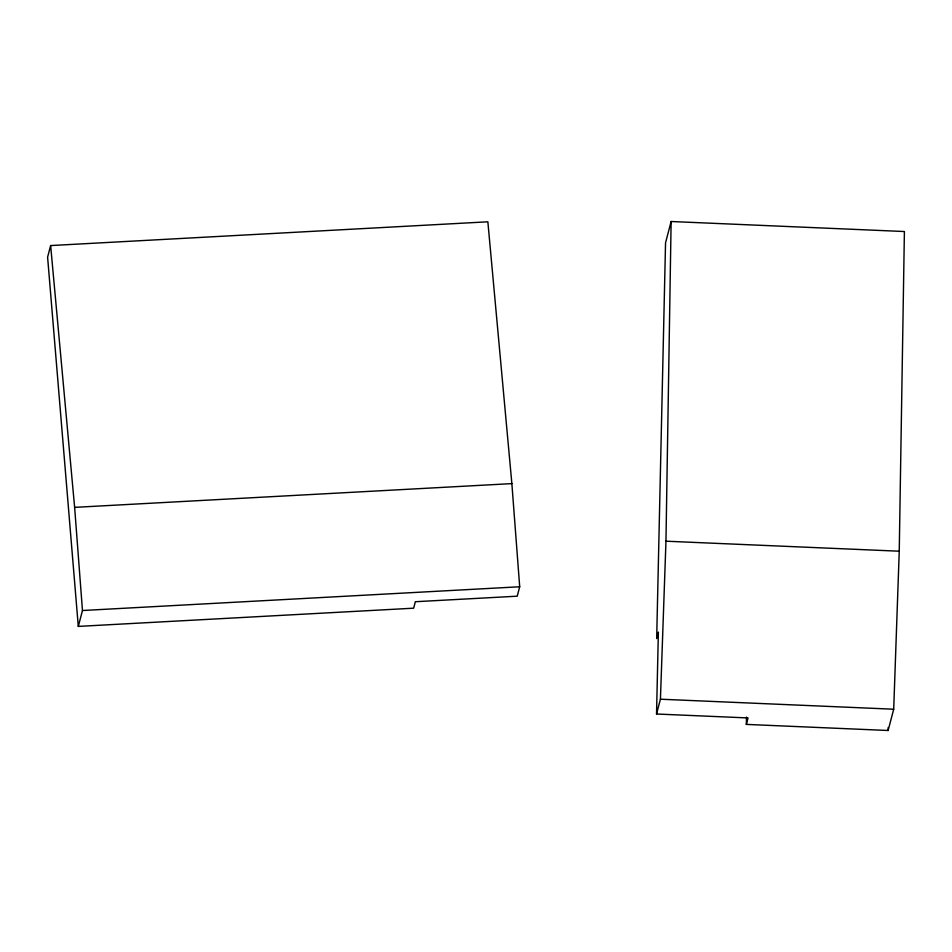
<?xml version="1.0" encoding="UTF-8"?>
<svg xmlns="http://www.w3.org/2000/svg" width="952" height="952" viewBox="0 0 952 952"><rect width="100%" height="100%" fill="white"/><g stroke="black" fill="none" stroke-linecap="round" stroke-linejoin="round"><path stroke-width="1.43" d="M746.344 724.401L748.034 717.939L656.535 714.012L660.426 699.208L665.96 541.2L671.124 221.507L904.4 231.526L899.247 551.208L893.702 709.216L888.121 730.493L746.344 724.401L746.511 717.082M656.535 714.012L658.367 632.092L656.678 638.554L665.543 242.784L671.124 221.507M888.121 730.493L888.192 727.518M50.634 245.568L47.6 257.135L78.302 626.404L413.644 608.185L415.346 601.723L517.222 596.19L519.697 586.765L511.867 483.616L487.864 221.804L50.634 245.568L74.637 507.368L82.467 610.518L78.302 626.404M74.637 507.368L511.867 483.616M82.467 610.518L519.697 586.765M665.96 541.2L899.247 551.208M660.426 699.208L893.702 709.216"/></g></svg>
